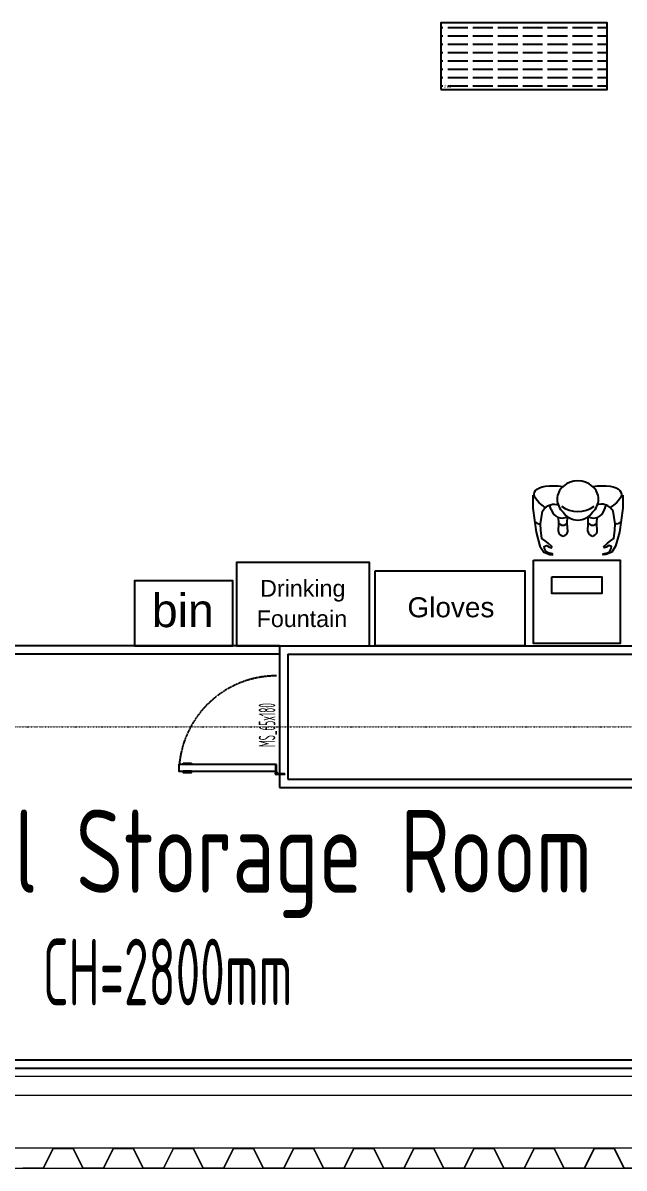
# Model space of a CAD drawing. Extents: x -32000 to 290600, y -29000 to 131250.
# Drawn here: x 248034 to 251644, y -2650 to 4225 of the extents above; entities that cross this region are included whole.
import ezdxf
from ezdxf.enums import TextEntityAlignment as Align

# ---------------------------------------------------------------- set-up
doc = ezdxf.new("R2010")
doc.units = 0
doc.header["$LTSCALE"] = 10
for name, pattern in [('H12PL3$0$JJP_三點線', [0.9, 0.3, -0.15, 0, -0.15, 0, -0.15, 0, -0.15]), ('H12PL3$0$JJP_虛線(退縮線、投影線、地下室範圍、非屬本工程、圖面分區)', [0.45, 0.3, -0.15]), ('XFDP30$0$HIDDEN', [0.3, 0.2, -0.1]), ('XFM7P30ICA$0$H12PL3$0$JJP_三點線', [0.9, 0.3, -0.15, 0, -0.15, 0, -0.15, 0, -0.15]), ('XFM7P30ICA$0$H12PL3$0$JJP_虛線(退縮線、投影線、地下室範圍、非屬本工程、圖面分區)', [0.45, 0.3, -0.15]), ('XFM7P30ICA$0$XFDP30$0$HIDDEN', [0.3, 0.2, -0.1])]:
    doc.linetypes.add(name, pattern=pattern)
for name, color, linetype in [('H12PL3$0$A-WALL-EX', 252, 'Continuous'), ('H12PL3$0$A-WALL-IN', 252, 'Continuous'), ('H12PL3$0$S-GRID', 252, 'Continuous'), ('XFDP30$0$A-CR-TT2', 1, 'Continuous'), ('XFDP30$0$A-CR-TXT', 2, 'Continuous'), ('XFDP30$0$A-Door (50K)', 2, 'Continuous'), ('XFDP30$0$A-W-P1S (50K)', 2, 'Continuous'), ('XFDP30$0$A-W-P2D (50K)', 2, 'Continuous'), ('XFDP30$0$B-BM', 2, 'Continuous'), ('XFDP30$0$B-Gowning room improvement', 15, 'Continuous'), ('XFDP30$0$MDT-3-MF-4', 8, 'Continuous'), ('XFM7P30ICA$0$H12PL3$0$A-WALL-EX', 252, 'Continuous'), ('XFM7P30ICA$0$H12PL3$0$A-WALL-IN', 252, 'Continuous'), ('XFM7P30ICA$0$H12PL3$0$Hattch', 252, 'Continuous'), ('XFM7P30ICA$0$H12PL3$0$S-GRID', 252, 'Continuous'), ('XFM7P30ICA$0$XFDP30$0$A-CR-TT2', 1, 'Continuous'), ('XFM7P30ICA$0$XFDP30$0$A-CR-TXT', 2, 'Continuous'), ('XFM7P30ICA$0$XFDP30$0$A-Door (50K)', 2, 'Continuous'), ('XFM7P30ICA$0$XFDP30$0$A-W-P1S (50K)', 2, 'Continuous'), ('XFM7P30ICA$0$XFDP30$0$A-W-P2D (50K)', 2, 'Continuous'), ('XFM7P30ICA$0$XFDP30$0$B-BM', 2, 'Continuous'), ('XFM7P30ICA$0$XFDP30$0$B-Gowning room improvement', 15, 'Continuous'), ('XFM7P30ICA$0$XFDP30$0$MDT-3-MF-4', 8, 'Continuous')]:
    doc.layers.add(name, color=color, linetype=linetype)
doc.styles.add('XFDP30$0$AA-TXT', font='isocp.shx', dxfattribs={"width": 0.8, "bigfont": 'china.shx'})
doc.styles.add('XFDP30$0$shei', font='arial.ttf')
doc.styles.add('XFM7P30ICA$0$XFDP30$0$AA-TXT', font='isocp.shx', dxfattribs={"width": 0.8, "bigfont": 'china.shx'})
doc.styles.add('XFM7P30ICA$0$XFDP30$0$shei', font='arial.ttf')
pattern_1 = [(0, (-1520464.893, -208902.57), (0, 50), [120, -30])]

# ---------------------------------------------------------------- blocks, each defined once
blk = doc.blocks.new('XFDP30$0$~bin')
blk.add_lwpolyline([(0, 0), (590, 0), (590, 390), (0, 390)], close=True)
at = {"style": 'XFDP30$0$shei'}
blk.add_text('bin', height=200, dxfattribs=at).set_placement((103.1, 112.6))
blk = doc.blocks.new('XFDP30$0$~glove')
at = {"layer": 'XFDP30$0$B-Gowning room improvement'}
blk.add_lwpolyline([(450, 0), (450, -900), (0, -900), (0, 0)], close=True, dxfattribs=at)
at = {"layer": 'XFDP30$0$B-Gowning room improvement', "style": 'XFDP30$0$shei'}
blk.add_text('Gloves', height=120, rotation=270, dxfattribs=at).set_placement((171.7, -195.2))
blk = doc.blocks.new('XFDP30$0$Door-S65ab')
for p, q in [((8.79, 55.44), (8.79, 60.34)), ((8.79, 60.34), (9.59, 60.34)), ((9.59, 55.44), (8.79, 55.44)), ((9.59, 60.34), (9.59, 55.44))]:
    blk.add_line(p, q)
at = {"ltscale": 5}
blk.add_lwpolyline([(8.79, 4.34), (8.79, 62.94), (4.79, 62.94), (4.79, 4.34)], close=True, dxfattribs=at)
blk.add_lwpolyline([(4.79, 55.44), (4.79, 60.34), (3.99, 60.34), (3.99, 55.44)], close=True)
at = {"ltscale": 500}
for points in [[(3.25, -0.65), (3.25, 3.85), (3, 3.85), (3, -0.65)], [(8.49, 4.84), (3.99, 4.84), (3.99, 4.59), (8.49, 4.59)]]:
    blk.add_lwpolyline(points, close=True, dxfattribs=at)
at = {"linetype": 'XFDP30$0$HIDDEN', "ltscale": 0.1}
blk.add_arc((3.45, 4.39), 58.55, 0, 84.16667, dxfattribs=at)
at = {"ltscale": 500, "extrusion": (0, 0, -1)}
blk.add_ellipse((3.45, 4.39), major_axis=(-0.495, 0.495), ratio=1, start_param=5.497787, end_param=11.780972, dxfattribs=at)
at = {"color": 9, "style": 'XFDP30$0$AA-TXT', "width": 0.45}
blk.add_attdef('65X180', text='', height=10, dxfattribs=at).set_placement((32.5, 10), align=Align.MIDDLE_CENTER)
blk = doc.blocks.new('XFDP30$0$~chair')
at = {"layer": 'XFDP30$0$B-Gowning room improvement', "transparency": 33554610}
h = blk.add_hatch(dxfattribs=at)
h.set_pattern_fill('ACAD_ISO02W100', color=256, scale=10)
h.set_pattern_definition(pattern_1)
h.paths.add_polyline_path([(0, 0), (1000, 0), (1000, 400), (0, 400)])
at = {"layer": 'XFDP30$0$B-Gowning room improvement'}
blk.add_lwpolyline([(0, 0), (1000, 0), (1000, 400), (0, 400)], close=True, dxfattribs=at)
at = {"layer": 'XFDP30$0$B-Gowning room improvement', "color": 1, "style": 'XFDP30$0$AA-TXT', "width": 0.8}
blk.add_text('chair', height=20, dxfattribs=at).set_placement((17.1, 10.1))
blk = doc.blocks.new('XFDP30')
at = {"layer": 'XFDP30$0$A-W-P1S (50K)'}
for p, q in [((249575, 485), (249575, -365)), ((249575, 485), (256825, 485)), ((249625, 435), (249625, -315)), ((249625, 435), (256775, 435)), ((249625, -315), (252025, -315)), ((249575, -365), (251975, -365)), ((243600, -2050), (259225, -2050)), ((243650, -2000), (259175, -2000))]:
    blk.add_line(p, q, dxfattribs=at)
at = {"layer": 'XFDP30$0$A-W-P2D (50K)'}
for p, q in [((249575, 485), (244085, 485)), ((249575, 435), (244085, 435))]:
    blk.add_line(p, q, dxfattribs=at)
at = {"layer": 'XFDP30$0$B-BM'}
for points in [[(251101.1, 1000), (251621.1, 1000), (251621.1, 500), (251101.1, 500)], [(251211.1, 900), (251511.1, 900), (251511.1, 800), (251211.1, 800)]]:
    blk.add_lwpolyline(points, close=True, dxfattribs=at)
at = {"layer": 'XFDP30$0$B-Gowning room improvement'}
blk.add_lwpolyline([(249315.7, 485), (250115.7, 485), (250115.7, 985), (249315.7, 985)], close=True, dxfattribs=at)
at = {"layer": 'XFDP30$0$MDT-3-MF-4'}
for p, q in [((251095.6, 1390.7), (251096.4, 1311.7)), ((251636.9, 1390.7), (251636.1, 1311.7)), ((251154.1, 1294.3), (251171.1, 1315.7)), ((251205.8, 1303.6), (251196.1, 1330.2)), ((251526.7, 1303.6), (251536.4, 1330.2)), ((251578.4, 1294.3), (251561.4, 1315.7)), ((251106.9, 1231.8), (251129.5, 1214.9)), ((251129.5, 1214.9), (251142.7, 1219)), ((251603.1, 1214.9), (251589.8, 1219)), ((251625.6, 1231.8), (251603.1, 1214.9))]:
    blk.add_line(p, q, dxfattribs=at)
for points in [[(251096.4, 1311.7), (251115.3, 1168.4), (251139, 1084.6), (251161.2, 1048.2), (251197.6, 1034), (251214.6, 1031.7), (251214.6, 1036.9), (251188.7, 1044.1), (251175.3, 1050.3), (251166, 1070), (251164.9, 1082.4), (251180.5, 1088.6), (251196, 1077.2), (251207.4, 1073.1), (251209.4, 1081.3), (251188.7, 1102), (251170.1, 1116.5), (251150.4, 1129.9), (251143.9, 1180.1), (251142.5, 1217.7), (251153.9, 1292.9)], [(251636.1, 1311.7), (251617.2, 1168.4), (251593.5, 1084.6), (251571.3, 1048.2), (251534.9, 1034), (251517.9, 1031.7), (251517.9, 1036.9), (251543.8, 1044.1), (251557.2, 1050.3), (251566.5, 1070), (251567.6, 1082.4), (251552, 1088.6), (251536.5, 1077.2), (251525.1, 1073.1), (251523.1, 1081.3), (251543.8, 1102), (251562.4, 1116.5), (251582.1, 1129.9), (251588.6, 1180.1), (251590, 1217.7), (251578.6, 1292.9)], [(251249.5, 1172.5), (251251.7, 1222.5), (251250.5, 1256.3)], [(251305.3, 1172.5), (251303.1, 1222.5), (251304.5, 1260.1)], [(251427.2, 1172.5), (251429.4, 1222.5), (251428, 1260.1)], [(251483, 1172.5), (251480.8, 1222.5), (251482, 1256.4)]]:
    blk.add_lwpolyline(points, dxfattribs=at)
for centre, radius, start, end in [((251366.3, 1340.7), 135.3, 48.97816, 131.02184), ((251344.6, 1365.7), 102.2, 131.04382, 228.95618), ((251388, 1365.7), 102.2, 311.04382, 48.95618), ((251366.3, 1451.3), 160.5, 232.02873, 307.97127), ((251273.1, 1322.6), 69.9, 195.76106, 296.6613), ((251366.3, 1346), 105.8, 212.88495, 327.11505), ((251459.4, 1322.6), 69.9, 243.3387, 344.23894), ((251283.4, 1178.5), 34.4, 189.97707, 260.02293), ((251277.4, 1241.7), 32, 216.67686, 323.32314), ((251271.5, 1178.5), 34.4, 279.97707, 350.02293), ((251461, 1178.5), 34.4, 189.97707, 260.02293), ((251455.1, 1241.7), 32, 216.67686, 323.32314), ((251449.1, 1178.5), 34.4, 279.97707, 350.02293)]:
    blk.add_arc(centre, radius, start, end, dxfattribs=at)
at = {"layer": 'XFDP30$0$MDT-3-MF-4', "extrusion": (0, 0, -1)}
for centre, major_axis, start_param, end_param in [((251354.6, 1334.4), (248.5, -70.3), 2.296729, 4.298921), ((251377.9, 1334.4), (-248.5, -70.3), 1.984264, 3.986456)]:
    blk.add_ellipse(centre, major_axis=major_axis, ratio=0.35182, start_param=start_param, end_param=end_param, dxfattribs=at)
at = {"layer": 'XFDP30$0$MDT-3-MF-4'}
for points in [[(251171.1, 1315.7), (251202.2, 1332.5), (251252.5, 1333.4)], [(251561.4, 1315.7), (251530.3, 1332.5), (251480, 1333.4)]]:
    blk.add_spline(points, degree=3, dxfattribs=at)
at = {"layer": 'XFDP30$0$A-Door (50K)', "xscale": 10, "yscale": 10, "zscale": 10, "rotation": 90}
blk.add_blockref('XFDP30$0$Door-S65ab', (249600, -315), dxfattribs=at).add_auto_attribs({'65X180': 'MS_65x180'})
at = {"layer": 'XFDP30$0$B-Gowning room improvement'}
for name, p in [('XFDP30$0$~chair', (250543, 3825)), ('XFDP30$0$~bin', (248704.6, 485))]:
    blk.add_blockref(name, p, dxfattribs=at)
at = {"layer": 'XFDP30$0$B-Gowning room improvement', "color": 5, "rotation": 90}
blk.add_blockref('XFDP30$0$~glove', (250148.4, 485), dxfattribs=at)
at = {"layer": 'XFDP30$0$A-CR-TT2', "style": 'XFDP30$0$AA-TXT', "width": 0.6}
blk.add_text('CH=2800mm', height=400, dxfattribs=at).set_placement((248902.5, -1472.1), align=Align.MIDDLE)
at = {"layer": 'XFDP30$0$A-CR-TXT', "style": 'XFDP30$0$AA-TXT', "width": 0.8}
blk.add_text('Material Storage Room', height=500, dxfattribs=at).set_placement((248902.5, -822.1), align=Align.MIDDLE)
at = {"layer": 'XFDP30$0$B-Gowning room improvement', "style": 'XFDP30$0$shei'}
for s, p in [('Drinking', (249458.3, 780.6)), ('Fountain', (249437.8, 598.1))]:
    blk.add_text(s, height=100, dxfattribs=at).set_placement(p)
blk = doc.blocks.new('H12PL3')
at = {"layer": 'H12PL3$0$A-WALL-EX', "linetype": 'H12PL3$0$JJP_虛線(退縮線、投影線、地下室範圍、非屬本工程、圖面分區)', "lineweight": 0}
blk.add_line((243220, -2650), (263780, -2650), dxfattribs=at)
at = {"layer": 'H12PL3$0$A-WALL-EX', "linetype": 'H12PL3$0$JJP_虛線(退縮線、投影線、地下室範圍、非屬本工程、圖面分區)', "lineweight": 0, "flags": 128}
for points in [[(263780, -2530), (243220, -2530)], [(263780, -2530), (243220, -2530)], [(243099.97, -2650.03), (263900, -2650.03)], [(243100, -2650), (263780, -2650)]]:
    blk.add_lwpolyline(points, dxfattribs=at)
at = {"layer": 'H12PL3$0$A-WALL-EX', "lineweight": 0, "flags": 128}
for points in [[(263780, -2530), (243220, -2530)], [(243100, -2650), (263780, -2650)]]:
    blk.add_lwpolyline(points, dxfattribs=at)
at = {"layer": 'H12PL3$0$A-WALL-IN', "lineweight": 0, "flags": 128}
for points in [[(263350, -2100), (243550, -2100)], [(243550, -2212.5), (263462.5, -2212.5)]]:
    blk.add_lwpolyline(points, dxfattribs=at)
at = {"layer": 'H12PL3$0$S-GRID', "linetype": 'H12PL3$0$JJP_三點線', "lineweight": 0}
blk.add_line((-29000, 0), (289600, 0), dxfattribs=at)
blk.add_blockref('XFDP30', (0, 0))
blk = doc.blocks.new('XFM7P30ICA$0$XFDP30$0$~bin')
blk.add_lwpolyline([(0, 0), (590, 0), (590, 390), (0, 390)], close=True)
at = {"style": 'XFM7P30ICA$0$XFDP30$0$shei'}
blk.add_text('bin', height=200, dxfattribs=at).set_placement((103.1, 112.6))
blk = doc.blocks.new('XFM7P30ICA$0$XFDP30$0$~glove')
at = {"layer": 'XFM7P30ICA$0$XFDP30$0$B-Gowning room improvement'}
blk.add_lwpolyline([(450, 0), (450, -900), (0, -900), (0, 0)], close=True, dxfattribs=at)
at = {"layer": 'XFM7P30ICA$0$XFDP30$0$B-Gowning room improvement', "style": 'XFM7P30ICA$0$XFDP30$0$shei'}
blk.add_text('Gloves', height=120, rotation=270, dxfattribs=at).set_placement((171.7, -195.2))
blk = doc.blocks.new('XFM7P30ICA$0$XFDP30$0$Door-S65ab')
for p, q in [((8.79, 55.44), (8.79, 60.34)), ((8.79, 60.34), (9.59, 60.34)), ((9.59, 55.44), (8.79, 55.44)), ((9.59, 60.34), (9.59, 55.44))]:
    blk.add_line(p, q)
at = {"ltscale": 5}
blk.add_lwpolyline([(8.79, 4.34), (8.79, 62.94), (4.79, 62.94), (4.79, 4.34)], close=True, dxfattribs=at)
blk.add_lwpolyline([(4.79, 55.44), (4.79, 60.34), (3.99, 60.34), (3.99, 55.44)], close=True)
at = {"ltscale": 500}
for points in [[(3.25, -0.65), (3.25, 3.85), (3, 3.85), (3, -0.65)], [(8.49, 4.84), (3.99, 4.84), (3.99, 4.59), (8.49, 4.59)]]:
    blk.add_lwpolyline(points, close=True, dxfattribs=at)
at = {"linetype": 'XFM7P30ICA$0$XFDP30$0$HIDDEN', "ltscale": 0.1}
blk.add_arc((3.45, 4.39), 58.55, 0, 84.16667, dxfattribs=at)
at = {"ltscale": 500, "extrusion": (0, 0, -1)}
blk.add_ellipse((3.45, 4.39), major_axis=(-0.495, 0.495), ratio=1, start_param=5.497787, end_param=11.780972, dxfattribs=at)
at = {"color": 9, "style": 'XFM7P30ICA$0$XFDP30$0$AA-TXT', "width": 0.45}
blk.add_attdef('65X180', text='', height=10, dxfattribs=at).set_placement((32.5, 10), align=Align.MIDDLE_CENTER)
blk = doc.blocks.new('XFM7P30ICA$0$XFDP30$0$~chair')
at = {"layer": 'XFM7P30ICA$0$XFDP30$0$B-Gowning room improvement', "transparency": 33554610}
h = blk.add_hatch(dxfattribs=at)
h.set_pattern_fill('ACAD_ISO02W100', color=256, scale=10)
h.set_pattern_definition(pattern_1)
h.paths.add_polyline_path([(0, 0), (1000, 0), (1000, 400), (0, 400)])
at = {"layer": 'XFM7P30ICA$0$XFDP30$0$B-Gowning room improvement'}
blk.add_lwpolyline([(0, 0), (1000, 0), (1000, 400), (0, 400)], close=True, dxfattribs=at)
at = {"layer": 'XFM7P30ICA$0$XFDP30$0$B-Gowning room improvement', "color": 1, "style": 'XFM7P30ICA$0$XFDP30$0$AA-TXT', "width": 0.8}
blk.add_text('chair', height=20, dxfattribs=at).set_placement((17.1, 10.1))
blk = doc.blocks.new('XFM7P30ICA$0$XFDP30')
at = {"layer": 'XFM7P30ICA$0$XFDP30$0$A-W-P1S (50K)'}
for p, q in [((249575, 485), (249575, -365)), ((249575, 485), (256825, 485)), ((249625, 435), (249625, -315)), ((249625, 435), (256775, 435)), ((249625, -315), (252165, -315)), ((249575, -365), (252115, -365)), ((243600, -2050), (259225, -2050)), ((243650, -2000), (259175, -2000))]:
    blk.add_line(p, q, dxfattribs=at)
at = {"layer": 'XFM7P30ICA$0$XFDP30$0$A-W-P2D (50K)'}
for p, q in [((249575, 485), (244085, 485)), ((249575, 435), (244085, 435))]:
    blk.add_line(p, q, dxfattribs=at)
at = {"layer": 'XFM7P30ICA$0$XFDP30$0$B-BM'}
for points in [[(251101.1, 1000), (251621.1, 1000), (251621.1, 500), (251101.1, 500)], [(251211.1, 900), (251511.1, 900), (251511.1, 800), (251211.1, 800)]]:
    blk.add_lwpolyline(points, close=True, dxfattribs=at)
at = {"layer": 'XFM7P30ICA$0$XFDP30$0$B-Gowning room improvement'}
blk.add_lwpolyline([(249315.7, 485), (250115.7, 485), (250115.7, 985), (249315.7, 985)], close=True, dxfattribs=at)
at = {"layer": 'XFM7P30ICA$0$XFDP30$0$MDT-3-MF-4'}
for p, q in [((251095.6, 1390.7), (251096.4, 1311.7)), ((251636.9, 1390.7), (251636.1, 1311.7)), ((251154.1, 1294.3), (251171.1, 1315.7)), ((251205.8, 1303.6), (251196.1, 1330.2)), ((251526.7, 1303.6), (251536.4, 1330.2)), ((251578.4, 1294.3), (251561.4, 1315.7)), ((251106.9, 1231.8), (251129.5, 1214.9)), ((251129.5, 1214.9), (251142.7, 1219)), ((251603.1, 1214.9), (251589.8, 1219)), ((251625.6, 1231.8), (251603.1, 1214.9))]:
    blk.add_line(p, q, dxfattribs=at)
for points in [[(251096.4, 1311.7), (251115.3, 1168.4), (251139, 1084.6), (251161.2, 1048.2), (251197.6, 1034), (251214.6, 1031.7), (251214.6, 1036.9), (251188.7, 1044.1), (251175.3, 1050.3), (251166, 1070), (251164.9, 1082.4), (251180.5, 1088.6), (251196, 1077.2), (251207.4, 1073.1), (251209.4, 1081.3), (251188.7, 1102), (251170.1, 1116.5), (251150.4, 1129.9), (251143.9, 1180.1), (251142.5, 1217.7), (251153.9, 1292.9)], [(251636.1, 1311.7), (251617.2, 1168.4), (251593.5, 1084.6), (251571.3, 1048.2), (251534.9, 1034), (251517.9, 1031.7), (251517.9, 1036.9), (251543.8, 1044.1), (251557.2, 1050.3), (251566.5, 1070), (251567.6, 1082.4), (251552, 1088.6), (251536.5, 1077.2), (251525.1, 1073.1), (251523.1, 1081.3), (251543.8, 1102), (251562.4, 1116.5), (251582.1, 1129.9), (251588.6, 1180.1), (251590, 1217.7), (251578.6, 1292.9)], [(251249.5, 1172.5), (251251.7, 1222.5), (251250.5, 1256.3)], [(251305.3, 1172.5), (251303.1, 1222.5), (251304.5, 1260.1)], [(251427.2, 1172.5), (251429.4, 1222.5), (251428, 1260.1)], [(251483, 1172.5), (251480.8, 1222.5), (251482, 1256.4)]]:
    blk.add_lwpolyline(points, dxfattribs=at)
for centre, radius, start, end in [((251366.3, 1340.7), 135.3, 48.97816, 131.02184), ((251344.6, 1365.7), 102.2, 131.04382, 228.95618), ((251388, 1365.7), 102.2, 311.04382, 48.95618), ((251366.3, 1451.3), 160.5, 232.02873, 307.97127), ((251273.1, 1322.6), 69.9, 195.76106, 296.6613), ((251366.3, 1346), 105.8, 212.88495, 327.11505), ((251459.4, 1322.6), 69.9, 243.3387, 344.23894), ((251283.4, 1178.5), 34.4, 189.97707, 260.02293), ((251277.4, 1241.7), 32, 216.67686, 323.32314), ((251271.5, 1178.5), 34.4, 279.97707, 350.02293), ((251461, 1178.5), 34.4, 189.97707, 260.02293), ((251455.1, 1241.7), 32, 216.67686, 323.32314), ((251449.1, 1178.5), 34.4, 279.97707, 350.02293)]:
    blk.add_arc(centre, radius, start, end, dxfattribs=at)
at = {"layer": 'XFM7P30ICA$0$XFDP30$0$MDT-3-MF-4', "extrusion": (0, 0, -1)}
for centre, major_axis, start_param, end_param in [((251354.6, 1334.4), (248.5, -70.3), 2.296729, 4.298921), ((251377.9, 1334.4), (-248.5, -70.3), 1.984264, 3.986456)]:
    blk.add_ellipse(centre, major_axis=major_axis, ratio=0.35182, start_param=start_param, end_param=end_param, dxfattribs=at)
at = {"layer": 'XFM7P30ICA$0$XFDP30$0$MDT-3-MF-4'}
for points in [[(251171.1, 1315.7), (251202.2, 1332.5), (251252.5, 1333.4)], [(251561.4, 1315.7), (251530.3, 1332.5), (251480, 1333.4)]]:
    blk.add_spline(points, degree=3, dxfattribs=at)
at = {"layer": 'XFM7P30ICA$0$XFDP30$0$A-Door (50K)', "xscale": 10, "yscale": 10, "zscale": 10, "rotation": 89.99999999999999}
blk.add_blockref('XFM7P30ICA$0$XFDP30$0$Door-S65ab', (249600, -315), dxfattribs=at).add_auto_attribs({'65X180': 'MS_65x180'})
at = {"layer": 'XFM7P30ICA$0$XFDP30$0$B-Gowning room improvement'}
for name, p in [('XFM7P30ICA$0$XFDP30$0$~chair', (250543, 3825)), ('XFM7P30ICA$0$XFDP30$0$~bin', (248704.6, 485))]:
    blk.add_blockref(name, p, dxfattribs=at)
at = {"layer": 'XFM7P30ICA$0$XFDP30$0$B-Gowning room improvement', "color": 5, "rotation": 90}
blk.add_blockref('XFM7P30ICA$0$XFDP30$0$~glove', (250148.4, 485), dxfattribs=at)
at = {"layer": 'XFM7P30ICA$0$XFDP30$0$A-CR-TT2', "style": 'XFM7P30ICA$0$XFDP30$0$AA-TXT', "width": 0.6}
blk.add_text('CH=2800mm', height=400, dxfattribs=at).set_placement((248902.5, -1472.1), align=Align.MIDDLE)
at = {"layer": 'XFM7P30ICA$0$XFDP30$0$A-CR-TXT', "style": 'XFM7P30ICA$0$XFDP30$0$AA-TXT', "width": 0.8}
blk.add_text('Material Storage Room', height=500, dxfattribs=at).set_placement((248902.5, -822.1), align=Align.MIDDLE)
at = {"layer": 'XFM7P30ICA$0$XFDP30$0$B-Gowning room improvement', "style": 'XFM7P30ICA$0$XFDP30$0$shei'}
for s, p in [('Drinking', (249458.3, 780.6)), ('Fountain', (249437.8, 598.1))]:
    blk.add_text(s, height=100, dxfattribs=at).set_placement(p)
blk = doc.blocks.new('XFM7P30ICA$0$H12PL3')
at = {"layer": 'XFM7P30ICA$0$H12PL3$0$A-WALL-EX', "linetype": 'XFM7P30ICA$0$H12PL3$0$JJP_虛線(退縮線、投影線、地下室範圍、非屬本工程、圖面分區)', "lineweight": 0}
blk.add_line((243220, -2650), (263780, -2650), dxfattribs=at)
at = {"layer": 'XFM7P30ICA$0$H12PL3$0$A-WALL-EX', "linetype": 'XFM7P30ICA$0$H12PL3$0$JJP_虛線(退縮線、投影線、地下室範圍、非屬本工程、圖面分區)', "lineweight": 0, "flags": 128}
for points in [[(263780, -2530), (243220, -2530)], [(263780, -2530), (243220, -2530)], [(243099.97, -2650.03), (263900, -2650.03)], [(243100, -2650), (263780, -2650)]]:
    blk.add_lwpolyline(points, dxfattribs=at)
at = {"layer": 'XFM7P30ICA$0$H12PL3$0$A-WALL-EX', "lineweight": 0, "flags": 128}
for points in [[(263780, -2530), (243220, -2530)], [(243100, -2650), (263780, -2650)]]:
    blk.add_lwpolyline(points, dxfattribs=at)
at = {"layer": 'XFM7P30ICA$0$H12PL3$0$A-WALL-IN', "lineweight": 0, "flags": 128}
for points in [[(263350, -2100), (243550, -2100)], [(243550, -2212.5), (263462.5, -2212.5)]]:
    blk.add_lwpolyline(points, dxfattribs=at)
at = {"layer": 'XFM7P30ICA$0$H12PL3$0$Hattch', "lineweight": 0}
for p, q in [((248215.19, -2530), (248156.03, -2648.32)), ((248216.23, -2531.68), (248157.07, -2650)), ((248215.19, -2530), (248335.19, -2530)), ((248216.23, -2531.68), (248334.15, -2531.68)), ((248334.15, -2531.68), (248393.31, -2650)), ((248335.19, -2530), (248394.35, -2648.32)), ((248576.23, -2530), (248517.07, -2648.32)), ((248577.26, -2531.68), (248518.1, -2650)), ((248576.23, -2530), (248696.23, -2530)), ((248577.26, -2531.68), (248695.19, -2531.68)), ((248695.19, -2531.68), (248754.35, -2650)), ((248696.23, -2530), (248755.39, -2648.32)), ((248937.26, -2530), (248878.1, -2648.32)), ((248938.3, -2531.68), (248879.14, -2650)), ((248937.26, -2530), (249057.26, -2530)), ((248938.3, -2531.68), (249056.23, -2531.68)), ((249056.23, -2531.68), (249115.39, -2650)), ((249057.26, -2530), (249116.42, -2648.32)), ((249298.3, -2530), (249239.14, -2648.32)), ((249299.34, -2531.68), (249240.18, -2650)), ((249298.3, -2530), (249418.3, -2530)), ((249299.34, -2531.68), (249417.26, -2531.68)), ((249417.26, -2531.68), (249476.42, -2650)), ((249418.3, -2530), (249477.46, -2648.32)), ((249659.34, -2530), (249600.18, -2648.32)), ((249660.38, -2531.68), (249601.22, -2650)), ((249659.34, -2530), (249779.34, -2530)), ((249660.38, -2531.68), (249778.3, -2531.68)), ((249778.3, -2531.68), (249837.46, -2650)), ((249779.34, -2530), (249838.5, -2648.32)), ((250020.38, -2530), (249961.22, -2648.32)), ((250021.42, -2531.68), (249962.26, -2650)), ((250020.38, -2530), (250140.38, -2530)), ((250021.42, -2531.68), (250139.34, -2531.68)), ((250139.34, -2531.68), (250198.5, -2650)), ((250140.38, -2530), (250199.54, -2648.32)), ((250381.42, -2530), (250322.26, -2648.32)), ((250382.46, -2531.68), (250323.3, -2650)), ((250381.42, -2530), (250501.42, -2530)), ((250382.46, -2531.68), (250500.38, -2531.68)), ((250500.38, -2531.68), (250559.54, -2650)), ((250501.42, -2530), (250560.58, -2648.32)), ((250742.46, -2530), (250683.3, -2648.32)), ((250743.49, -2531.68), (250684.33, -2650)), ((250742.46, -2530), (250862.46, -2530)), ((250743.49, -2531.68), (250861.42, -2531.68)), ((250861.42, -2531.68), (250920.58, -2650)), ((250862.46, -2530), (250921.62, -2648.32)), ((251103.49, -2530), (251044.33, -2648.32)), ((251104.53, -2531.68), (251045.37, -2650)), ((251103.49, -2530), (251223.49, -2530)), ((251104.53, -2531.68), (251222.46, -2531.68)), ((251222.46, -2531.68), (251281.62, -2650)), ((251223.49, -2530), (251282.65, -2648.32)), ((251464.53, -2530), (251405.37, -2648.32)), ((251465.57, -2531.68), (251406.41, -2650)), ((251464.53, -2530), (251584.53, -2530)), ((251465.57, -2531.68), (251583.49, -2531.68)), ((251583.49, -2531.68), (251642.65, -2650)), ((251584.53, -2530), (251643.69, -2648.32)), ((248157.07, -2650), (248033.31, -2650)), ((248034.35, -2648.32), (248156.03, -2648.32)), ((248518.1, -2650), (248394.35, -2650)), ((248395.39, -2648.32), (248517.07, -2648.32)), ((248879.14, -2650), (248755.39, -2650)), ((248756.42, -2648.32), (248878.1, -2648.32)), ((249240.18, -2650), (249116.42, -2650)), ((249117.46, -2648.32), (249239.14, -2648.32)), ((249601.22, -2650), (249477.46, -2650)), ((249478.5, -2648.32), (249600.18, -2648.32)), ((249962.26, -2650), (249838.5, -2650)), ((249839.54, -2648.32), (249961.22, -2648.32)), ((250323.3, -2650), (250199.54, -2650)), ((250200.58, -2648.32), (250322.26, -2648.32)), ((250684.33, -2650), (250560.58, -2650)), ((250561.62, -2648.32), (250683.3, -2648.32)), ((251045.37, -2650), (250921.62, -2650)), ((250922.65, -2648.32), (251044.33, -2648.32)), ((251406.41, -2650), (251282.65, -2650)), ((251283.69, -2648.32), (251405.37, -2648.32)), ((251767.45, -2650), (251643.69, -2650))]:
    blk.add_line(p, q, dxfattribs=at)
at = {"layer": 'XFM7P30ICA$0$H12PL3$0$S-GRID', "linetype": 'XFM7P30ICA$0$H12PL3$0$JJP_三點線', "lineweight": 0}
blk.add_line((-29000, 0), (289600, 0), dxfattribs=at)
blk.add_blockref('XFM7P30ICA$0$XFDP30', (0, 0))
blk = doc.blocks.new('XFM7P30ICA')
for name in ['XFM7P30ICA$0$H12PL3', 'XFM7P30ICA$0$XFDP30']:
    blk.add_blockref(name, (0, 0))

msp = doc.modelspace()

# ---------------------------------------------------------------- block references
for name in ['H12PL3', 'XFM7P30ICA']:
    msp.add_blockref(name, (0, 0))

doc.saveas('drawing.dxf')
